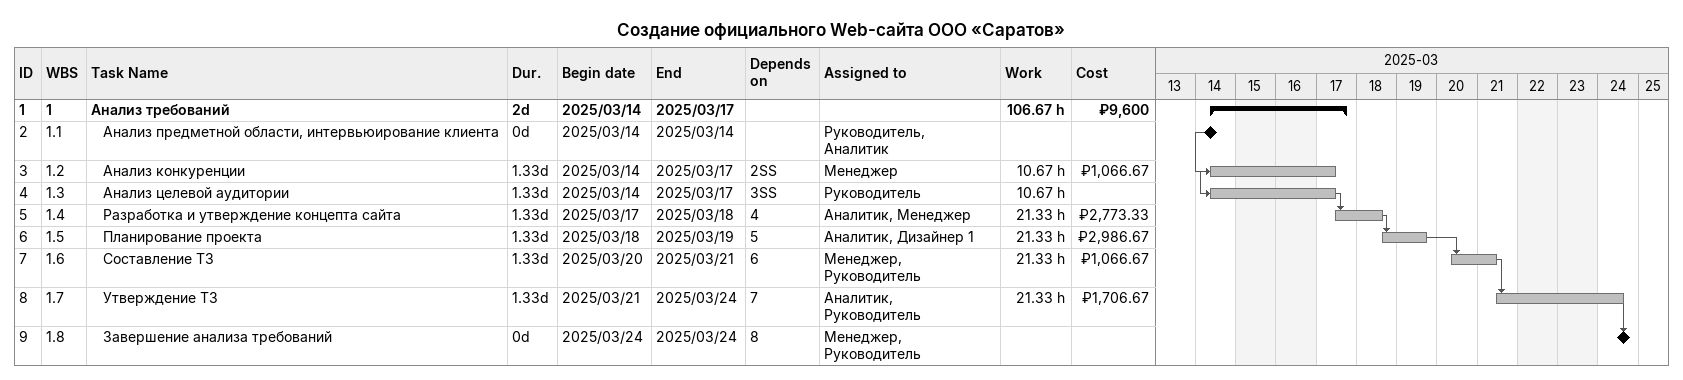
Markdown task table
Создание официального Web-сайта ООО «Саратов»

| ID | WBS | Task | Duration | Start | Finish | Predecessors | Resources | Work (h) | Cost (₽) |
|---|---|---|---|---|---|---|---|---|---|
| 1 | 1 | **Анализ требований** | 2d | 2025-03-14 | 2025-03-17 |  |  | 106.67 | 9600 |
| 2 | 1.1 | Анализ предметной области, интервьюирование клиента | 0d | 2025-03-14 | 2025-03-14 |  | Руководитель, Аналитик |  |  |
| 3 | 1.2 | Анализ конкуренции | 1.33d | 2025-03-14 | 2025-03-17 | 2SS | Менеджер | 10.67 | 1066.67 |
| 4 | 1.3 | Анализ целевой аудитории | 1.33d | 2025-03-14 | 2025-03-17 | 3SS | Руководитель | 10.67 |  |
| 5 | 1.4 | Разработка и утверждение концепта сайта | 1.33d | 2025-03-17 | 2025-03-18 | 4 | Аналитик, Менеджер | 21.33 | 2773.33 |
| 6 | 1.5 | Планирование проекта | 1.33d | 2025-03-18 | 2025-03-19 | 5 | Аналитик, Дизайнер 1 | 21.33 | 2986.67 |
| 7 | 1.6 | Составление ТЗ | 1.33d | 2025-03-20 | 2025-03-21 | 6 | Менеджер, Руководитель | 21.33 | 1066.67 |
| 8 | 1.7 | Утверждение ТЗ | 1.33d | 2025-03-21 | 2025-03-24 | 7 | Аналитик, Руководитель | 21.33 | 1706.67 |
| 9 | 1.8 | Завершение анализа требований | 0d | 2025-03-24 | 2025-03-24 | 8 | Менеджер, Руководитель |  |  |
